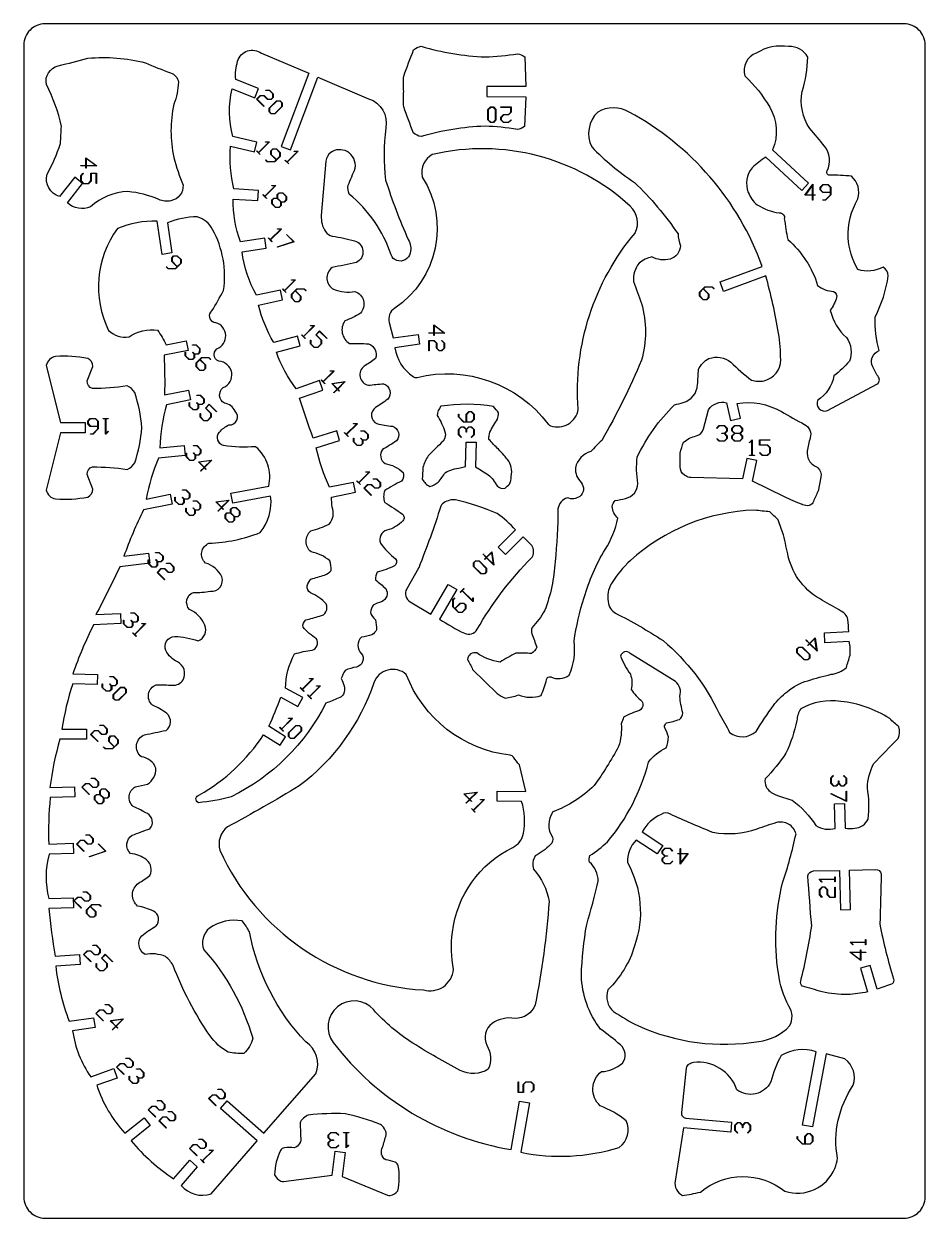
# Model space of a CAD drawing. Extents: x 10 to 880, y 10 to 580.
# Drawn here: x 450 to 880, y 10 to 580 of the extents above; entities that cross this region are included whole.
import ezdxf

# ---------------------------------------------------------------- set-up
doc = ezdxf.new("R2010")
doc.units = 0
doc.layers.add('EXT', color=1, linetype='CONTINUOUS')
doc.layers.add('TEXT', color=105, linetype='CONTINUOUS')

msp = doc.modelspace()

# ---------------------------------------------------------------- linework, layer by layer
at = {"layer": 'EXT'}
for points in [[(450, 20, 0.414214), (460, 10), (870, 10, 0.414214), (880, 20), (880, 570, 0.414214), (870, 580), (460, 580, 0.414214), (450, 570)], [(533.24, 208.27, -0.750341), (533.74, 211.96, 0.116472), (564.36, 240.63), (572.32, 235.7), (574.85, 239.78), (566.82, 244.75, 0.02988), (572.53, 258.67), (580.78, 254.25), (583.04, 258.47), (574.79, 262.9, -0.118292), (579.16, 279.29, -0.049359), (587.57, 281.05, 0.470173), (589.63, 286.49, -0.083984), (583.19, 292.13, -0.290021), (584.5, 295.5, 0.000636), (591.1, 297.31, 0.51112), (594.19, 303.15, 0.132674), (586.68, 308.42, -0.263253), (585.17, 311.85, -0.063394), (586.98, 315.01, -0.008865), (593.49, 316.88, 0.090869), (596.64, 319.05, 0.064108), (596.01, 323.75, 0.126158), (586.99, 327.98, -0.45193), (586.96, 338.06, 0.044715), (595.61, 341.2, 0.287634), (597.06, 349.36, -0.015306), (596.76, 354.11), (608.23, 356.43), (607.27, 361.14), (595.81, 358.81, -0.052709), (589.46, 377.7), (600.65, 381.12), (599.25, 385.71), (588.06, 382.28, -0.013338), (581.53, 401.33), (592.58, 405.17), (591.01, 409.71), (579.95, 405.86, -0.079086), (570.48, 423.31), (581.77, 426.38), (580.51, 431.01), (569.22, 427.94, -0.070296), (561.92, 445.81), (573.41, 448.23), (572.42, 452.92), (560.92, 450.51, -0.091575), (554.08, 471.17), (565.64, 472.98), (564.9, 477.72), (553.34, 475.91, -0.095328), (549.91, 496.41), (561.59, 495.76), (561.86, 500.55), (550.18, 501.21, -0.078504), (548.61, 521.57), (560, 518.87), (561.1, 523.54), (549.72, 526.24, -0.124479), (549.33, 549.02), (560.21, 544.7), (561.98, 549.16), (551.1, 553.48, -0.095518), (551.98, 562.22, -0.521881), (563.38, 565.97), (585.88, 556.41), (572.77, 521.55), (577.26, 519.86), (590.3, 554.53), (614.49, 544.25, -0.386725), (622.65, 530.27, 0.061375), (622.6, 505.45, 0.028779), (633.4, 477.09, -0.191125), (634.34, 470.63, -0.441736), (627.89, 467.06, -0.234332), (625.26, 469.7, 0.141387), (605.18, 498.75, -0.121244), (604.71, 502.95, -0.001418), (608.14, 511.08, 0.305686), (604.18, 519.05, 0.29783), (596.4, 518.56, 0.203399), (594.04, 514.5), (591.9, 488.5, 0.162568), (593.87, 480.83, 0.214151), (597.15, 478.71, -0.027716), (607.73, 476.47, -0.698916), (608.63, 466.17, -0.004908), (597.05, 463.68, 0.542112), (597.72, 453.34, 0.138263), (607.98, 452.29, -0.536497), (610.53, 441.87, -0.054051), (603.16, 438.28, 0.430411), (605.38, 427.42, -0.02666), (614.49, 427.28, -0.407311), (617.82, 420.33, -0.035088), (612.39, 416.67, 0.637693), (614.38, 407.51, -0.015158), (621.63, 408.19, -0.554231), (623.59, 400.88, -0.029657), (617.82, 396.84, 0.586828), (618.4, 389.19, 0.042117), (625.89, 387.94, -0.546439), (627.81, 381.05, -0.039829), (621.04, 376.92, 0.431995), (622.33, 370.2, -0.135077), (630.93, 365.92, -0.242014), (630.17, 361.78, 0.020097), (622.15, 357.27, 0.186257), (622.2, 351.51, -0.022033), (630.57, 346.03, -0.453346), (630.88, 342.85, -0.143369), (623.22, 338.35, 0.466608), (620.19, 332.11, 0.082917), (627.38, 324.72, -0.368978), (626.83, 321.3, -0.043891), (618.62, 318.31, 0.165205), (617.83, 314.59, -0.0171), (622.66, 310.48, -0.468406), (620.67, 304.22, 0.067825), (616.6, 302.55, 0.142869), (615.45, 299.12, 0.182392), (617.7, 295.61, -0.062259), (618.27, 290.85, -0.133122), (616.08, 288.4, -0.034715), (611.02, 287.28, 0.432734), (610.98, 279.52, -0.549133), (608.73, 273.03, 0.054151), (603.27, 271.44, 0.045511), (601.39, 267.49, -0.027699), (602.85, 264, -0.120017), (602.54, 260.02, -0.182742), (599.92, 258.15, -0.011564), (594.07, 255.76, -0.163185), (548.92, 211.15, -0.048885)], [(685.52, 565.72, -0.126039), (688.96, 564.23), (689.56, 550.06), (670.84, 550.1), (670.83, 545.3), (689.55, 545.26), (688.9, 531.1, -0.126039), (685.45, 529.62, 0.032722), (670.01, 531.14, 0.064959), (639.48, 526.18, -0.123915), (635.87, 527.89, -0.006907), (631.23, 540.44, -0.038333), (631.23, 547.78, -0.038333), (631.26, 555.11, -0.006907), (635.95, 567.65, -0.123915), (639.57, 569.34, 0.064959), (670.08, 564.26, 0.032722)], [(833.43, 395.44), (857.02, 408.03, 0.424077), (857.79, 411.37, -0.027231), (855, 416.24, -0.448408), (858.08, 424.04, -0.070173), (856.12, 440.08, 0.083596), (862.41, 459.71, 0.26162), (859.93, 463.9, -0.206094), (847.97, 462.75, -0.114063), (843.21, 477.85, -0.14292), (847.94, 496.43, 0.293963), (844.82, 507.36, 0.023133), (834.5, 507.76, -0.559304), (833.22, 509.82, 0.290957), (831.97, 521.69, 0.012504), (825, 530.04, -0.195643), (821.32, 547.79, 0.075632), (823.98, 564.17, 0.290069), (814.89, 569.15, 0.17966), (799.47, 566.07, 0.394265), (793.95, 555.15, -0.071343), (805.86, 540.26, -0.235808), (807.26, 519.92), (824.38, 503.96), (821.11, 500.45), (803.99, 516.41, 0.039577), (797.46, 511.33, 0.275489), (795.65, 499.53, 0.139203), (799.85, 493.69, 0.108517), (810.4, 489.76, -0.536952), (812.83, 486.99, 0.016334), (814.48, 477.12, -0.137781), (828.73, 455.18, 0.155863), (836.37, 452.26, -0.350384), (837.79, 449.36, -0.077292), (834.76, 443.24, 0.15963), (842.53, 430.32, -0.250807), (843.86, 418.97, -0.048306), (836.52, 412.06, -0.1997), (828.7, 400.29, 0.647001)], [(466.41, 560.01, 0.008717), (480.5, 563.59, -0.085011), (507.98, 561.45, 0.020422), (519.98, 556.64, -0.265481), (523.78, 552.24, -0.073398), (521.58, 541.63, 0.110406), (521.58, 516.2, 0.036333), (525.97, 502.98, -0.368058), (520.18, 495.57, -0.153501), (514.38, 496.17, 0.078246), (499.58, 499.98, 0.173688), (481.84, 492.71, -0.296957), (470.76, 494.6), (478, 503.8), (474.23, 506.77), (466.99, 497.57, -0.396241), (461.05, 508.23, 0.043368), (467.46, 522.86, -0.001311), (467.88, 531.07, 0.065935), (460.74, 551.07, -0.407604)], [(782.21, 456.82), (802.29, 464.22, 0.185485), (738.72, 537.93, 0.270711), (723.78, 537.94, 0.324306), (720.91, 521.27, 0.054103), (741.32, 504.34, -0.0528), (762.1, 479.74, 0.071739), (763.3, 474.13, -0.30627), (758.34, 467.69, -0.178793), (749.62, 468.78, 0.117673), (743.53, 465.75, 0.193686), (740.87, 457.07, 0.001968), (744.65, 446.54, -0.139426), (744.67, 419.48, -0.033167), (725.71, 381.19, 0.016781), (720.49, 375.85, 0.277948), (713.19, 368.1, 0.227072), (715.86, 361.15, -0.416513), (715.25, 354.46, -0.266493), (709.34, 353.82, 0.289104), (704.8, 348.57, -0.02689), (703.43, 323.32, -0.080687), (698.43, 299.92, -0.063828), (692.47, 291.87, 0.165074), (692.4, 288.88, 0.004796), (694.74, 282.48, -0.125487), (692.21, 279.41, 0.055254), (684.65, 279.6, 0.02317), (677.21, 275.43, -0.121532), (666.17, 279.73, 0.490159), (661.66, 276.64, -0.027251), (664.12, 271.92), (675.88, 260.33, 0.06146), (679.65, 258.16, 0.054056), (686, 259.71, 0.175755), (696.76, 259.42, 0.03832), (699.42, 267.06, -0.49425), (701.37, 268.34, 0.28213), (710.14, 269.14, 0.140145), (712.53, 285.41, -0.038622), (717.29, 306.18, -0.064516), (727.36, 329.19, 0.085755), (733.44, 344.04, -0.174306), (730.64, 349.6, -0.121414), (732.09, 352.5, 0.032626), (737.06, 353.49, 0.346962), (742.98, 360.7, -0.073206), (742.65, 373.17, -0.091654), (760.38, 398.12, -0.005723), (764.61, 399.27, 0.318596), (771.46, 407.83, 0.006902), (771.85, 415.06, -0.168242), (776.85, 420.28, -0.263683), (787.27, 418.55, 0.035314), (797.16, 409.98, 0.134783), (803.15, 409.69, 0.352495), (811.1, 419.65, 0.038919), (810.05, 432.42, 0.030037), (803.95, 459.71), (783.87, 452.32)], [(644.88, 517.63, 0.332977), (640.03, 507.04, 0.088352), (640.1, 506.89, -0.40723), (626.92, 444.34, 0.319764), (624.29, 437.42), (626.2, 430.15), (638.1, 431.82), (638.77, 427.07), (627.01, 425.42, 0.208448), (635.71, 411.62, 0.212459), (637.58, 411.28, -0.299421), (700.2, 388.99, 0.145762), (701.28, 388.2, 0.472315), (714.49, 396.08, -0.195608), (741.59, 480.12, 0.057465), (741.65, 480.21, 0.336115), (739.34, 492.95, 0.24798), (645, 517.67, 0.06724)], [(461.97, 157.72, 0.01844), (464.88, 135.05), (476.55, 135.86), (476.88, 131.07), (465.21, 130.27, 0.064889), (471.63, 103.99), (483.24, 105.67), (483.93, 100.92), (473.27, 99.38, 0.118713), (481.89, 77.48), (492.97, 81.39), (494.57, 76.86), (484.76, 73.4, 0.107136), (498.18, 50.59), (507.33, 57.88), (510.32, 54.13), (501.17, 46.83, 0.069991), (521.45, 28.76), (529.13, 37.6), (532.75, 34.45), (525.08, 25.61, 0.312866), (539.33, 21.66), (561.38, 46.92), (543.77, 62.3), (546.92, 65.91), (564.54, 50.54), (589.31, 78.92, 0.353381), (584.55, 94.06, -0.144863), (557.62, 146.67, 0.029131), (554.19, 151.82, 0.197559), (538.56, 148.4, 0.327546), (535.88, 138.01, -0.114148), (559.16, 95.9, -0.163449), (554.88, 88.62, -0.053498), (547.49, 89.16, -0.102828), (538.81, 96.98, -0.060651), (521.22, 130.63, 0.082643), (517.57, 134.92, 0.134984), (507.82, 135.89, -0.466636), (506.21, 144.78, -0.022714), (513.06, 149.49, 0.511089), (511.77, 156.56, 0.070208), (504.27, 158.92, -0.489634), (504.69, 169.85, 0.021208), (510.15, 173.59, 0.348759), (508.54, 180.98, 0.158047), (500.82, 183.99, -0.485894), (501.67, 192.77, -0.001133), (510.13, 195.87, 0.48094), (508.95, 203.05, 0.023364), (502.09, 206.48, -0.49677), (503.16, 215.91, 0.012754), (508.94, 217.19, 0.280141), (513.01, 224.69, 0.294024), (506.04, 230.15, -0.571662), (507.53, 240.65, -0.000841), (517.81, 242.78, 0.503724), (518.13, 250.82, 0.072835), (511.38, 254.79, -0.574131), (513.19, 264.53, -0.023242), (520.9, 264.31, 0.289407), (525.94, 266.99, 0.438211), (523.25, 275.45, -0.175623), (517.78, 280.92, -0.524254), (521.96, 287.66, -0.075775), (533.1, 285.51, 0.424018), (536.31, 293.01, 0.188815), (529.02, 300.51, -0.537682), (530.94, 308.65, 0.051552), (538.97, 309.18, 0.540493), (544.43, 316.14, 0.208321), (536.61, 322.68, -0.552855), (538.31, 332.1, 0.084071), (562.73, 337.23, 0.208742), (567.73, 354.57), (549.68, 351.22), (548.8, 355.94), (566.84, 359.29, 0.28262), (560.56, 378.15, -0.049637), (545.24, 378.7, -0.541614), (543.31, 385.12, -0.123281), (547.81, 388.55, 0.677717), (550.8, 395.19, 0.249242), (545.76, 398.94, -0.55102), (545.11, 406.44, 0.806309), (543.07, 418.97, -0.716674), (543.07, 425.4, 0.716805), (540.59, 437.51, -0.52724), (539.65, 442.98, 0.016683), (545.28, 452.79, 0.16397), (540.04, 481.83, 0.212106), (532.72, 487.89, 0.103286), (518.52, 484.98), (520.64, 470.69), (515.9, 469.98), (513.54, 485.83, 0.107159), (494.61, 482.28, 0.278372), (490.44, 433.68, 0.241808), (500.17, 430.62, -0.189485), (513.8, 433.8, -0.035362), (517.85, 426.89), (527.46, 428.77), (528.38, 424.06), (516.87, 421.81, -0.01655), (517.12, 402.96), (528.6, 405.2), (529.52, 400.49), (518.04, 398.25, 0.05962), (514.86, 377.6), (526.51, 378.75), (526.98, 373.98), (514.28, 372.72, 0.060864), (508.36, 353.21), (519.81, 355.49), (520.75, 350.79), (507.05, 348.05, 0.028547), (497.73, 325.89), (509.39, 327.43), (510.02, 322.67), (495.75, 320.78, -0.01034), (484.4, 298.07), (496.14, 298.52), (496.33, 293.73), (483.29, 293.22, 0.037986), (473.38, 269.74), (485.08, 269.53), (485, 264.73), (473.3, 264.94, 0.043993), (468.15, 243.33), (479.94, 243.33), (479.93, 238.53), (467.22, 238.53, 0.041406), (462.43, 215.48), (474.12, 215.9), (474.3, 211.1), (462.6, 210.68, 0.035398), (461.87, 188.49), (473.57, 188.9), (473.74, 184.1), (462.04, 183.69, 0.127234), (461.83, 162.52), (473.53, 162.84), (473.66, 158.05)], [(502.86, 404.12, 0.139698), (499.29, 407.23, -0.039657), (482.8, 405.96, -0.375194), (480.26, 409.64), (482.92, 416.55, 0.290576), (480.49, 420.35, 0.064157), (465.16, 421.27, 0.315679), (460.66, 417.01), (467.47, 389.67), (479.17, 389.67), (479.17, 384.87), (467.46, 384.87), (460.66, 357.52, 0.315679), (465.16, 353.26, 0.064157), (480.49, 354.18, 0.290576), (482.92, 357.98), (480.26, 364.89, -0.375194), (482.8, 368.57, -0.039657), (499.29, 367.31, 0.139698), (502.86, 370.42, 0.064751), (506.26, 387.27, 0.064751)], [(765.2, 364.67, -0.255097), (763.09, 368.63), (763.15, 375.15, -0.023809), (764.77, 380.38, -0.116158), (770.79, 383.34, 0.281232), (774.28, 386.75), (776.59, 395.84, -0.313421), (785.27, 399.19), (787.18, 390.77), (791.86, 391.83), (790.27, 398.85, -0.176056), (811.42, 394.92, 0.013793), (822.51, 388.8, -0.365226), (825.16, 382.4, 0.043944), (823.75, 376.05, 0.321929), (827.54, 368.98, -0.066977), (828.77, 368.15, -0.268226), (830.26, 363.71), (828.9, 357.02, -0.061751), (828.71, 356.47, 0.008582), (826.41, 351.45, -0.252085), (824.66, 350.09, -0.15618), (821.6, 350.52, 0.025642), (821.38, 350.61, -0.02751), (812.85, 354.24), (797.58, 361.67), (799.69, 371.58), (794.99, 372.58), (792.92, 362.83), (768.26, 363.5, -0.139265), (765.82, 364.26)], [(679.62, 358.37, -0.002106), (681.67, 360.26, 0.147228), (682.46, 364.04, 0.16675), (682.46, 368.3, 0.066633), (681.35, 371.3, 0.013979), (676.49, 376.98, -0.035732), (671.91, 381.7, -0.09247), (672.38, 385.17, -0.042321), (676, 391.32, 0.023706), (676.47, 394.31, 0.035806), (674.11, 397.31, 0.083366), (648.92, 397.47, 0.171409), (647.26, 393.07, -0.077122), (650.81, 385.33, -0.282432), (650.02, 380.91, 0.002772), (642.94, 373.82, 0.085908), (640.42, 368.3, 0.030763), (640.1, 362.63, 0.138739), (643.73, 359.16, 0.059673), (647.66, 361.21, 0.024801), (651.13, 365.94, -0.085584), (658.21, 368.14, -0.028031), (660.73, 368.7), (660.97, 380.42), (665.77, 380.32), (665.53, 368.54, -0.008526), (671.59, 364.83, -0.083998), (675.79, 359.45, 0.229589)], [(655.98, 352.85, 0.059065), (655.43, 352.91, 0.158522), (649.77, 350.99, 0.156272), (648.94, 349.82, -0.018173), (638.38, 320.45, -0.034114), (638.24, 320.17), (632.69, 310.42, 0.407722), (634.35, 304.09), (644.14, 298.22), (652.39, 312.38), (656.54, 309.96), (648.36, 295.93, 0.037347), (660.2, 289.13, 0.393134), (666.28, 291.04, -0.066176), (692.34, 325.25, 0.14735), (692.97, 326.44, 0.09873), (692.97, 329.81, 0.14845), (692.33, 331), (688.15, 335.18), (679.76, 326.79), (676.36, 330.18), (684.64, 338.46, 0.052314), (675.86, 346.27, 0.048485)], [(798.63, 347.9, 0.176705), (739.39, 323.93, 0.070406), (730.31, 312.83, 0.18309), (728.79, 304.26, 0.254483), (732.32, 298.72, -0.027787), (754.99, 285.63, -0.109904), (781.68, 250.87, -0.018969), (786.72, 241.8, 0.367757), (799.32, 242.31, -0.015345), (807.64, 254.66, -0.076831), (814.2, 261.22, -0.110103), (824.03, 266.52, -0.01618), (835.12, 269.55, 0.163402), (842.43, 272.83, -0.001598), (844.2, 278.63, 0.098519), (843.7, 285.18), (832.23, 284.57), (831.98, 289.36), (843.67, 289.98, -0.015654), (843.2, 295.76, 0.245849), (839.68, 299.79, 0.003244), (831.11, 304.83, -0.218673), (814.74, 325.74, 0.002305), (812.48, 336.07, -0.026132), (809.93, 343.28, -0.019558), (805.94, 347.15, -0.014562)], [(734.02, 43.75, 0.363041), (737.37, 56.5, 0.078144), (724.9, 63.65, -0.462836), (725.58, 79.91, 0.161157), (735.6, 83.93, 0.391837), (734.6, 92.75, 0.020604), (725.12, 100.26, -0.158757), (716.01, 125.83, -0.037403), (718.55, 150.07, 0.011531), (724.08, 170.75, 0.204787), (719.93, 179.95, -0.182228), (720.09, 183.02, 0.030092), (728.39, 189.52, 0.112099), (748.02, 227.67, -0.121281), (756.48, 234.45, 0.080765), (757.5, 239.74, 0.046938), (755.66, 244.41, -0.225316), (756.6, 246.4, 0.043152), (762.83, 248.01, 0.245352), (764.39, 251.2, -0.040579), (762.97, 259.03, 0.304783), (760.9, 266.15), (739.32, 279.56, 0.614363), (734.74, 278.23, 0.07339), (739.39, 269.6, -0.13703), (739.76, 262.28, 0.05566), (744.88, 256.68, -0.421751), (743.79, 252.35, 0.039247), (736.14, 249.14, -0.005797), (735.03, 245.95, -0.098146), (733.72, 235.04, -0.031804), (722.1, 216.44, -0.100352), (702.3, 203.84, 0.296285), (702.16, 191.84, -0.322965), (701.17, 188.17, -0.067196), (694, 182.9, 0.235037), (693.16, 176.52, -0.1463), (700.58, 161.15, -0.032891), (693.94, 111.74, -0.316834), (684.33, 105.29, 0.201228), (673.36, 102.87, 0.367765), (670.91, 92.49, -0.242346), (671.56, 81.06, -0.266479), (658.21, 80.51, -0.021116), (635.62, 93.5, -0.070418), (616.78, 109.52, 0.964154), (597.64, 93.75, 0.190538), (682.43, 42.74), (686.49, 65.79), (691.21, 64.96), (687.07, 41.42, 0.125406)], [(543.49, 185.56, 0.27792), (640.64, 118.89, 0.466136), (655.04, 128.72, -0.076614), (654.45, 146.41, -0.254307), (683.24, 186.9, 0.240887), (688.37, 193.74, 0.114497), (687.5, 208.91), (675.8, 209.01), (675.86, 213.81), (689.51, 213.63), (686.43, 226.28, -0.004064), (683.61, 229.97, 0.205105), (682.02, 230.89, -0.278711), (632.44, 269.48, 0.530465), (616.98, 265.53, -0.150127), (581.41, 216.28, -0.013009), (547.08, 196.71, 0.301206)], [(820.66, 253.11, 0.136092), (818.85, 247.46, -0.054125), (813.62, 231.97, -0.052161), (803.72, 219.72, 0.164473), (804.15, 215.88, 0.16385), (808.51, 212.15, 0.015778), (816.52, 209.48, -0.095671), (827.9, 197.33, 0.211625), (837.08, 196), (836.75, 207.7), (841.55, 207.83), (841.88, 196.13, 0.072557), (846.47, 196.05, 0.251942), (852.89, 200.42, 0.070965), (852.46, 215.35, -0.111159), (855.44, 226.79, -0.010427), (867.14, 238.94, 0.177455), (867.46, 244.48, -0.00667), (863.1, 248.42, 0.118258), (839.75, 256.63, 0.162569)], [(818.4, 193.38, 0.427944), (809.02, 198.75, 0.027278), (799.74, 195.6, -0.128004), (778.7, 194.03, -0.006772), (758.45, 202.77, 0.318352), (754.13, 202.67, 0.167469), (745.03, 194.3), (754.79, 187.84), (752.14, 183.84), (742.1, 190.47, 0.194876), (738.02, 179.69, -0.213901), (741.4, 139.95, -0.126496), (728.61, 118.92, 0.304942), (731.32, 108.62, 0.031513), (742.98, 101.86, 0.147468), (800.63, 94.3, 0.173786), (815.34, 101.73, 0.285013), (815.01, 111.19, -0.089991), (809.98, 126.88, -0.095281), (811.98, 169.97, 0.027814)], [(864.35, 121.75, 0.006298), (857.14, 119.35), (853.84, 130.58), (849.23, 129.22), (852.54, 117.99, -0.042819), (842.96, 116.72, -0.054119), (830.84, 118, 0.008172), (821.36, 120.69, -0.249681), (820.64, 123.14, 0.026949), (825.88, 149.46, -0.002418), (824.02, 173.44, -0.353655), (826.69, 175.68), (839.1, 175.9), (839.56, 157.19), (844.36, 157.3), (843.9, 176.02), (856.3, 176.41, -0.353655), (859.08, 174.31, -0.002418), (858.4, 150.27, 0.026949), (864.95, 124.23, -0.249681)], [(836.96, 33.73, 0.054145), (838.17, 38.65, -0.196321), (845.73, 73.39, 0.327929), (841.68, 85.99), (832.79, 88.48), (826.23, 53.52), (821.51, 54.41), (828.08, 89.37, 0.219591), (811.26, 87.57, 0.055442), (806.34, 75.01, -0.468754), (790.19, 71.26, 0.356718), (769.42, 84.24, 0.035437), (767.38, 83.48, 0.265682), (766.02, 81.6), (763.72, 60.34, 0.419773), (765.84, 57.76), (787.66, 55.81), (787.23, 51.03), (764.7, 53.04), (760.67, 27.68, 0.32777), (764.19, 20.86, 0.032861), (772.76, 22.42, -0.356184), (813.12, 22.86, 0.389404)], [(621.09, 53.95, 0.125223), (620.16, 54.63, 0.043475), (603.31, 59.79, 0.043475), (585.7, 59.14, 0.125223), (584.63, 58.72, 0.066417), (582.37, 56.6, 0.1766), (581.85, 55.09, 0.001832), (581.96, 48.96, -0.411124), (578.95, 43.57, 0.043198), (574.34, 43.56, 0.263158), (572.44, 42.25, 0.107513), (569.63, 30.71, 0.19119), (572.56, 27.69, 0.137602), (573.81, 27.51), (597.02, 30.42), (598.55, 42.02), (603.31, 41.39), (601.78, 29.81), (623.5, 21, 0.137602), (624.76, 20.86, 0.19119), (628.37, 23.02, 0.107513), (628.62, 34.89, 0.263158), (627.12, 36.65, 0.043198), (622.67, 37.84, -0.411124), (621.15, 43.83, 0.001832), (622.84, 49.72, 0.1766), (622.72, 51.32, 0.066417)]]:
    msp.add_lwpolyline(points, format="xyb", close=True, dxfattribs=at)
at = {"layer": 'TEXT'}
for points in [[(568.04, 543.96), (566.25, 543.96), (564.53, 545.68), (562.88, 545.68), (561.24, 544.04), (564.62, 540.66), (564.51, 540.55), (561.01, 544.04), (562.81, 545.84), (564.6, 545.84), (566.32, 544.12), (567.97, 544.12), (568.79, 544.94), (568.79, 546.59), (567.11, 548.27), (565.42, 548.26), (565.42, 548.43), (567.18, 548.42), (568.95, 546.66), (568.95, 544.87)], [(569.77, 537.07), (567.98, 537.08), (567.07, 537.98), (567.07, 539.77), (570.56, 543.26), (572.35, 543.26), (573.25, 542.35), (573.25, 540.56)], [(569.69, 537.23), (573.09, 540.63), (573.1, 542.28), (572.28, 543.1), (570.63, 543.1), (567.23, 539.7), (567.23, 538.05), (568.05, 537.23)], [(671.44, 539.07), (672.71, 540.33), (673.99, 540.33), (675.25, 539.07), (675.25, 534.14), (673.99, 532.87), (672.71, 532.87), (671.44, 534.14)], [(671.6, 539.01), (671.6, 534.2), (672.77, 533.03), (673.93, 533.03), (675.09, 534.2), (675.09, 539.01), (673.93, 540.17), (672.77, 540.17)], [(677.53, 535.42), (678.8, 536.69), (681.23, 536.69), (682.4, 537.85), (682.4, 540.17), (677.61, 540.17), (677.61, 540.33), (682.56, 540.33), (682.56, 537.79), (681.29, 536.52), (678.86, 536.52), (677.69, 535.35), (677.69, 534.2), (678.86, 533.03), (681.23, 533.03), (682.42, 534.23), (682.54, 534.11), (681.29, 532.87), (678.8, 532.87), (677.53, 534.14)], [(562.68, 517.61), (560.96, 519.34), (561.07, 519.45), (561.88, 518.64), (566.85, 523.61), (565.32, 523.61), (565.32, 523.78), (567.07, 523.77), (567.15, 523.69), (561.99, 518.53), (562.79, 517.72)], [(569.66, 514.14), (566.15, 514.15), (565.27, 515.03), (565.38, 515.14), (566.22, 514.3), (569.59, 514.3), (570.37, 515.08), (567.82, 517.63), (567.82, 519.42), (568.73, 520.32), (570.52, 520.32), (572.29, 518.56), (572.28, 516.77)], [(570.48, 515.2), (572.12, 516.84), (572.12, 518.49), (570.45, 520.17), (568.8, 520.16), (567.98, 519.35), (567.98, 517.7)], [(576.34, 513.14), (574.62, 514.86), (574.73, 514.97), (575.54, 514.17), (580.51, 519.14), (578.98, 519.13), (578.98, 519.3), (580.73, 519.3), (580.81, 519.22), (575.65, 514.05), (576.46, 513.25)], [(479.55, 511.09), (479.55, 512.23), (477.19, 512.23), (477.19, 512.39), (479.55, 512.39), (479.55, 516.13), (484.74, 512.23), (479.71, 512.23), (479.71, 511.09)], [(479.71, 512.39), (484.25, 512.39), (479.71, 515.8)], [(478.38, 503.7), (477.12, 504.97), (477.12, 507.47), (478.35, 508.72), (478.47, 508.6), (477.28, 507.41), (477.28, 505.04), (478.44, 503.87), (480.82, 503.87), (481.98, 505.04), (481.98, 508.74), (484.58, 508.74), (484.58, 503.79), (484.42, 503.79), (484.42, 508.57), (482.14, 508.57), (482.14, 504.97), (480.88, 503.7)], [(565.72, 496.72), (564, 498.45), (564.11, 498.56), (564.92, 497.75), (569.89, 502.72), (568.36, 502.72), (568.36, 502.89), (570.11, 502.88), (570.19, 502.8), (565.03, 497.64), (565.83, 496.84)], [(827.57, 498.28), (826.43, 498.28), (826.43, 495.92), (826.27, 495.92), (826.27, 498.28), (822.54, 498.28), (826.43, 503.47), (826.43, 498.44), (827.57, 498.44)], [(826.27, 498.44), (826.27, 502.98), (822.86, 498.44)], [(834.96, 498.33), (832.47, 495.85), (831.23, 495.85), (831.23, 496.01), (832.41, 496.01), (834.8, 498.39), (834.8, 499.49), (831.2, 499.49), (829.93, 500.76), (829.93, 502.04), (831.2, 503.31), (833.69, 503.31), (834.96, 502.04)], [(834.8, 499.65), (834.8, 501.98), (833.63, 503.15), (831.26, 503.15), (830.09, 501.98), (830.09, 500.82), (831.26, 499.65)], [(571.84, 492.39), (570.05, 492.39), (568.29, 494.16), (568.28, 495.95), (569.19, 496.85), (570.86, 496.86), (570.87, 498.53), (571.77, 499.43), (573.56, 499.43), (575.33, 497.67), (575.33, 495.88), (574.42, 494.97), (572.75, 494.98), (572.75, 493.29)], [(571.77, 492.55), (572.59, 493.37), (572.58, 495.02), (570.91, 496.69), (569.26, 496.69), (568.44, 495.87), (568.44, 494.23), (570.12, 492.55)], [(574.35, 495.13), (575.17, 495.95), (575.17, 497.6), (573.49, 499.28), (571.84, 499.27), (571.02, 498.46), (571.02, 496.81), (572.7, 495.13)], [(568.37, 475.99), (566.64, 477.71), (566.76, 477.82), (567.56, 477.01), (572.53, 481.99), (571, 481.98), (571, 482.15), (572.76, 482.15), (572.84, 482.07), (567.67, 476.9), (568.48, 476.1)], [(578.9, 476), (571.03, 473.38), (570.98, 473.53), (578.6, 476.07), (575.25, 479.43), (575.37, 479.54)], [(522.35, 463.12), (518.84, 463.12), (517.95, 464), (518.07, 464.12), (518.91, 463.27), (522.28, 463.28), (523.06, 464.06), (520.51, 466.6), (520.51, 468.4), (521.42, 469.3), (523.21, 469.3), (524.97, 467.53), (524.97, 465.74)], [(523.17, 464.17), (524.81, 465.81), (524.81, 467.47), (523.14, 469.14), (521.49, 469.14), (520.67, 468.32), (520.67, 466.67)], [(575.1, 451.74), (573.38, 453.46), (573.49, 453.58), (574.3, 452.77), (579.27, 457.74), (577.74, 457.74), (577.74, 457.9), (579.49, 457.9), (579.57, 457.82), (574.41, 452.66), (575.21, 451.85)], [(581.22, 447.41), (579.43, 447.41), (577.67, 449.18), (577.66, 450.97), (580.29, 453.59), (583.8, 453.59), (584.68, 452.71), (584.57, 452.6), (583.73, 453.44), (580.36, 453.43), (579.58, 452.65), (582.12, 450.11), (582.12, 448.31)], [(581.15, 447.56), (581.96, 448.38), (581.96, 450.03), (579.46, 452.53), (577.82, 450.89), (577.82, 449.25), (579.5, 447.57)], [(775.88, 448.35), (774.09, 448.35), (772.33, 450.12), (772.32, 451.91), (774.95, 454.53), (778.46, 454.53), (779.34, 453.65), (779.23, 453.54), (778.39, 454.38), (775.02, 454.37), (774.24, 453.59), (776.79, 451.05), (776.79, 449.25)], [(775.81, 448.51), (776.63, 449.33), (776.62, 450.97), (774.12, 453.48), (772.48, 451.83), (772.48, 450.19), (774.16, 448.51)], [(584.17, 429.83), (582.45, 431.55), (582.56, 431.66), (583.37, 430.86), (588.34, 435.83), (586.81, 435.83), (586.81, 435.99), (588.56, 435.99), (588.64, 435.91), (583.48, 430.75), (584.28, 429.94)], [(590.29, 425.5), (588.5, 425.5), (586.73, 427.27), (586.72, 429.02), (586.89, 429.02), (586.89, 427.34), (588.57, 425.66), (590.22, 425.66), (591.9, 427.34), (591.89, 428.99), (589.28, 431.6), (591.11, 433.44), (594.61, 429.94), (594.5, 429.83), (591.12, 433.21), (589.51, 431.6), (592.05, 429.06), (592.05, 427.26)], [(645.59, 431.31), (645.59, 432.44), (643.23, 432.44), (643.23, 432.61), (645.59, 432.61), (645.59, 436.34), (650.78, 432.44), (645.75, 432.44), (645.75, 431.31)], [(645.75, 432.61), (650.29, 432.61), (645.75, 436.01)], [(648.07, 423.92), (646.8, 425.18), (646.8, 427.62), (645.64, 428.78), (643.32, 428.78), (643.32, 424), (643.16, 424), (643.16, 428.95), (645.7, 428.95), (646.97, 427.68), (646.97, 425.25), (648.14, 424.08), (649.29, 424.08), (650.46, 425.25), (650.46, 427.62), (649.26, 428.81), (649.38, 428.93), (650.62, 427.68), (650.62, 425.18), (649.35, 423.92)], [(530.54, 419.76), (528.75, 419.76), (526.98, 421.52), (526.97, 423.28), (527.14, 423.28), (527.14, 421.59), (528.81, 419.92), (530.46, 419.91), (531.28, 420.73), (531.28, 422.38), (530.44, 423.22), (530.56, 423.34), (531.4, 422.5), (533.05, 422.5), (533.86, 423.31), (533.87, 424.97), (532.19, 426.65), (530.5, 426.64), (530.5, 426.81), (532.26, 426.8), (534.02, 425.03), (534.02, 423.24), (533.12, 422.34), (531.44, 422.34), (531.44, 420.66)], [(535.7, 414.59), (533.91, 414.59), (532.15, 416.36), (532.15, 418.15), (534.77, 420.77), (538.29, 420.77), (539.17, 419.89), (539.05, 419.78), (538.22, 420.62), (534.84, 420.61), (534.06, 419.83), (536.61, 417.29), (536.61, 415.49)], [(535.63, 414.75), (536.45, 415.56), (536.45, 417.21), (533.94, 419.71), (532.3, 418.07), (532.3, 416.43), (533.98, 414.75)], [(593.53, 408.21), (591.81, 409.93), (591.92, 410.05), (592.73, 409.24), (597.7, 414.21), (596.17, 414.21), (596.17, 414.38), (597.92, 414.37), (598, 414.29), (592.84, 409.13), (593.64, 408.32)], [(600.42, 404.76), (599.61, 405.57), (597.95, 403.9), (597.83, 404.01), (599.5, 405.68), (596.86, 408.32), (603.29, 409.24), (599.73, 405.68), (600.53, 404.88)], [(599.61, 405.79), (602.83, 409.01), (597.2, 408.2)], [(532.48, 395.72), (530.69, 395.72), (528.93, 397.49), (528.92, 399.24), (529.08, 399.24), (529.08, 397.56), (530.76, 395.88), (532.41, 395.88), (533.23, 396.7), (533.22, 398.34), (532.39, 399.18), (532.5, 399.3), (533.34, 398.46), (534.99, 398.46), (535.81, 399.28), (535.81, 400.93), (534.13, 402.61), (532.44, 402.6), (532.44, 402.77), (534.2, 402.76), (535.97, 401), (535.97, 399.2), (535.06, 398.3), (533.38, 398.3), (533.38, 396.62)], [(537.65, 390.55), (535.86, 390.55), (534.09, 392.32), (534.08, 394.07), (534.25, 394.07), (534.25, 392.39), (535.92, 390.71), (537.57, 390.71), (539.26, 392.39), (539.25, 394.04), (536.64, 396.66), (538.47, 398.49), (541.97, 394.99), (541.86, 394.88), (538.48, 398.26), (536.87, 396.65), (539.41, 394.11), (539.41, 392.32)], [(663.53, 394.97), (664.79, 393.7), (664.79, 391.2), (663.53, 389.93), (659.81, 389.93), (657.33, 392.42), (657.33, 393.66), (657.49, 393.66), (657.49, 392.48), (659.88, 390.1), (660.98, 390.1), (660.98, 393.7), (662.25, 394.97)], [(663.47, 394.8), (662.31, 394.8), (661.15, 393.63), (661.15, 390.1), (663.47, 390.1), (664.63, 391.26), (664.63, 393.63)], [(480.43, 390.43), (481.7, 391.69), (484.19, 391.69), (485.46, 390.43), (485.46, 386.71), (482.98, 384.23), (481.73, 384.23), (481.73, 384.39), (482.92, 384.39), (485.3, 386.78), (485.3, 387.88), (481.7, 387.88), (480.43, 389.15)], [(480.59, 390.37), (480.59, 389.21), (481.76, 388.05), (485.3, 388.05), (485.3, 390.37), (484.13, 391.54), (481.76, 391.54)], [(487.82, 391.69), (490.26, 391.69), (490.26, 391.53), (489.12, 391.53), (489.12, 384.5), (490.2, 385.59), (490.32, 385.47), (489.07, 384.23), (488.96, 384.23), (488.96, 391.53), (487.82, 391.53)], [(604.65, 383.09), (602.93, 384.81), (603.04, 384.92), (603.84, 384.12), (608.81, 389.09), (607.28, 389.08), (607.28, 389.25), (609.04, 389.25), (609.12, 389.17), (603.95, 384), (604.76, 383.2)], [(663.53, 387.66), (664.79, 386.39), (664.79, 383.89), (663.56, 382.65), (663.44, 382.77), (664.63, 383.95), (664.63, 386.33), (663.47, 387.5), (662.31, 387.5), (661.14, 386.33), (661.14, 385.14), (660.98, 385.14), (660.98, 386.33), (659.81, 387.5), (658.66, 387.5), (657.49, 386.33), (657.49, 383.95), (658.69, 382.77), (658.57, 382.65), (657.33, 383.89), (657.33, 386.39), (658.6, 387.66), (659.88, 387.66), (661.06, 386.47), (662.25, 387.66)], [(785.58, 382.07), (784.31, 380.8), (781.81, 380.8), (780.57, 382.04), (780.69, 382.16), (781.87, 380.96), (784.25, 380.96), (785.42, 382.13), (785.42, 383.29), (784.25, 384.45), (783.06, 384.45), (783.06, 384.61), (784.25, 384.61), (785.42, 385.78), (785.42, 386.94), (784.25, 388.11), (781.87, 388.11), (780.69, 386.91), (780.57, 387.03), (781.81, 388.26), (784.31, 388.26), (785.58, 387), (785.58, 385.72), (784.39, 384.53), (785.58, 383.35)], [(792.89, 382.07), (791.62, 380.8), (789.12, 380.8), (787.85, 382.07), (787.85, 383.35), (789.04, 384.53), (787.85, 385.72), (787.85, 387), (789.12, 388.26), (791.62, 388.26), (792.89, 387), (792.89, 385.72), (791.7, 384.53), (792.89, 383.35)], [(792.72, 385.78), (792.72, 386.93), (791.55, 388.1), (789.18, 388.1), (788.02, 386.93), (788.02, 385.78), (789.18, 384.61), (791.55, 384.61)], [(610.77, 378.75), (608.98, 378.76), (607.21, 380.52), (607.2, 382.28), (607.37, 382.28), (607.37, 380.59), (609.04, 378.92), (610.69, 378.91), (611.51, 379.73), (611.51, 381.38), (610.67, 382.22), (610.79, 382.33), (611.63, 381.5), (613.28, 381.5), (614.09, 382.31), (614.1, 383.97), (612.42, 385.64), (610.73, 385.64), (610.73, 385.8), (612.49, 385.8), (614.25, 384.03), (614.25, 382.24), (613.35, 381.34), (611.67, 381.34), (611.67, 379.66)], [(792.72, 382.12), (792.72, 383.28), (791.55, 384.45), (789.18, 384.45), (788.02, 383.28), (788.02, 382.12), (789.18, 380.96), (791.55, 380.96)], [(530.94, 371.65), (529.15, 371.66), (527.38, 373.42), (527.37, 375.17), (527.54, 375.17), (527.54, 373.49), (529.21, 371.81), (530.86, 371.81), (531.68, 372.63), (531.68, 374.28), (530.84, 375.12), (530.96, 375.23), (531.8, 374.39), (533.45, 374.39), (534.27, 375.21), (534.27, 376.86), (532.59, 378.54), (530.9, 378.53), (530.9, 378.7), (532.66, 378.7), (534.42, 376.93), (534.42, 375.14), (533.52, 374.23), (531.84, 374.24), (531.84, 372.56)], [(798.66, 374.01), (796.23, 374.01), (796.23, 374.17), (797.37, 374.17), (797.37, 381.2), (796.29, 380.11), (796.17, 380.23), (797.41, 381.47), (797.53, 381.47), (797.53, 374.17), (798.66, 374.17)], [(806.05, 375.27), (804.79, 374.01), (802.29, 374.01), (801.04, 375.24), (801.16, 375.36), (802.35, 374.17), (804.72, 374.17), (805.89, 375.33), (805.89, 377.71), (804.72, 378.87), (801.02, 378.87), (801.02, 381.47), (805.97, 381.47), (805.97, 381.31), (801.19, 381.31), (801.19, 379.04), (804.79, 379.04), (806.05, 377.77)], [(536.87, 367.37), (536.07, 368.17), (534.4, 366.5), (534.29, 366.62), (535.95, 368.29), (533.31, 370.93), (539.74, 371.84), (536.18, 368.28), (536.98, 367.48)], [(536.07, 368.4), (539.28, 371.61), (533.66, 370.81)], [(610.54, 360.09), (608.82, 361.82), (608.93, 361.93), (609.74, 361.12), (614.71, 366.09), (613.18, 366.09), (613.18, 366.26), (614.93, 366.26), (615.01, 366.17), (609.85, 361.01), (610.65, 360.21)], [(619.24, 358.34), (617.45, 358.34), (615.72, 360.07), (614.08, 360.07), (612.44, 358.42), (615.82, 355.04), (615.71, 354.93), (612.21, 358.43), (614.01, 360.22), (615.8, 360.22), (617.52, 358.5), (619.17, 358.5), (619.99, 359.32), (619.99, 360.97), (618.31, 362.65), (616.62, 362.64), (616.62, 362.81), (618.38, 362.81), (620.15, 361.04), (620.14, 359.25)], [(525.64, 350.53), (523.85, 350.53), (522.09, 352.3), (522.08, 354.05), (522.24, 354.05), (522.24, 352.37), (523.92, 350.69), (525.57, 350.68), (526.39, 351.5), (526.38, 353.15), (525.55, 353.99), (525.66, 354.11), (526.5, 353.27), (528.15, 353.27), (528.97, 354.09), (528.97, 355.74), (527.29, 357.42), (525.6, 357.41), (525.6, 357.58), (527.36, 357.57), (529.13, 355.81), (529.13, 354.01), (528.22, 353.11), (526.54, 353.11), (526.54, 351.43)], [(530.81, 345.36), (529.02, 345.36), (527.25, 347.13), (527.24, 348.88), (527.41, 348.88), (527.41, 347.2), (529.08, 345.52), (530.73, 345.52), (531.55, 346.34), (531.55, 347.99), (530.71, 348.82), (530.83, 348.94), (531.67, 348.1), (533.32, 348.1), (534.13, 348.92), (534.14, 350.57), (532.46, 352.25), (530.77, 352.24), (530.77, 352.41), (532.53, 352.4), (534.29, 350.64), (534.29, 348.85), (533.39, 347.94), (531.71, 347.95), (531.71, 346.26)], [(545.15, 348.24), (544.35, 349.04), (542.68, 347.38), (542.57, 347.49), (544.23, 349.16), (541.59, 351.8), (548.02, 352.72), (544.46, 349.16), (545.26, 348.36)], [(544.35, 349.27), (547.56, 352.49), (541.94, 351.68)], [(549.55, 342.19), (547.76, 342.19), (546, 343.96), (545.99, 345.75), (546.9, 346.65), (548.58, 346.66), (548.58, 348.33), (549.48, 349.23), (551.27, 349.23), (553.04, 347.47), (553.04, 345.68), (552.13, 344.77), (550.46, 344.78), (550.46, 343.09)], [(552.06, 344.93), (552.88, 345.75), (552.88, 347.4), (551.2, 349.08), (549.55, 349.07), (548.73, 348.26), (548.73, 346.61), (550.41, 344.93)], [(549.48, 342.35), (550.3, 343.17), (550.29, 344.82), (548.62, 346.49), (546.97, 346.49), (546.15, 345.67), (546.15, 344.03), (547.83, 342.35)], [(512.9, 320.72), (511.11, 320.73), (509.34, 322.49), (509.33, 324.25), (509.5, 324.25), (509.5, 322.56), (511.18, 320.89), (512.83, 320.88), (513.65, 321.7), (513.64, 323.35), (512.81, 324.19), (512.92, 324.3), (513.76, 323.47), (515.41, 323.47), (516.23, 324.28), (516.23, 325.94), (514.55, 327.61), (512.86, 327.61), (512.86, 327.77), (514.62, 327.77), (516.38, 326), (516.38, 324.21), (515.48, 323.31), (513.8, 323.31), (513.8, 321.63)], [(669.77, 324.51), (670.57, 325.31), (668.9, 326.98), (669.02, 327.09), (670.69, 325.43), (673.33, 328.07), (674.24, 321.64), (670.68, 325.2), (669.88, 324.4)], [(670.8, 325.31), (674.01, 322.1), (673.21, 327.72)], [(520.65, 318.14), (518.85, 318.14), (517.13, 319.86), (515.49, 319.86), (513.84, 318.22), (517.23, 314.84), (517.11, 314.72), (513.61, 318.22), (515.41, 320.02), (517.21, 320.02), (518.92, 318.3), (520.58, 318.3), (521.39, 319.12), (521.39, 320.77), (519.72, 322.45), (518.03, 322.44), (518.03, 322.61), (519.79, 322.6), (521.55, 320.84), (521.55, 319.04)], [(664.58, 320.97), (664.58, 322.76), (665.48, 323.66), (667.27, 323.66), (670.76, 320.18), (670.76, 318.39), (669.86, 317.48), (668.06, 317.48)], [(664.73, 321.04), (668.13, 317.64), (669.78, 317.64), (670.6, 318.46), (670.6, 320.11), (667.2, 323.51), (665.55, 323.51), (664.73, 322.69)], [(658.16, 308.72), (659.89, 310.44), (660, 310.33), (659.19, 309.52), (664.16, 304.55), (664.16, 306.08), (664.33, 306.08), (664.32, 304.33), (664.24, 304.25), (659.08, 309.41), (658.28, 308.6)], [(654.69, 301.74), (654.7, 305.25), (655.58, 306.13), (655.69, 306.02), (654.85, 305.18), (654.85, 301.81), (655.63, 301.03), (658.18, 303.57), (659.97, 303.57), (660.87, 302.67), (660.87, 300.88), (659.11, 299.11), (657.32, 299.11)], [(655.75, 300.91), (657.39, 299.27), (659.04, 299.27), (660.72, 300.95), (660.71, 302.6), (659.9, 303.41), (658.25, 303.42)], [(501.11, 291.87), (499.32, 291.88), (497.56, 293.64), (497.55, 295.4), (497.72, 295.4), (497.71, 293.71), (499.39, 292.03), (501.04, 292.03), (501.86, 292.85), (501.86, 294.5), (501.02, 295.34), (501.14, 295.45), (501.97, 294.62), (503.63, 294.62), (504.44, 295.43), (504.44, 297.08), (502.76, 298.76), (501.08, 298.75), (501.08, 298.92), (502.83, 298.92), (504.6, 297.15), (504.6, 295.36), (503.7, 294.45), (502.02, 294.46), (502.02, 292.78)], [(503.61, 287.59), (501.89, 289.31), (502, 289.43), (502.8, 288.62), (507.77, 293.59), (506.24, 293.59), (506.24, 293.76), (508, 293.75), (508.08, 293.67), (502.92, 288.51), (503.72, 287.7)], [(823.99, 283.42), (824.79, 284.22), (823.12, 285.89), (823.24, 286), (824.9, 284.34), (827.54, 286.98), (828.46, 280.55), (824.9, 284.11), (824.1, 283.31)], [(825.01, 284.22), (828.23, 281.01), (827.42, 286.63)], [(818.79, 279.88), (818.8, 281.67), (819.7, 282.57), (821.49, 282.58), (824.98, 279.09), (824.98, 277.3), (824.07, 276.39), (822.28, 276.39)], [(818.95, 279.95), (822.35, 276.55), (824, 276.55), (824.82, 277.37), (824.82, 279.02), (821.42, 282.42), (819.77, 282.42), (818.95, 281.6)], [(490.97, 261.46), (489.18, 261.47), (487.42, 263.23), (487.41, 264.99), (487.58, 264.99), (487.57, 263.3), (489.25, 261.63), (490.9, 261.62), (491.72, 262.44), (491.72, 264.09), (490.88, 264.93), (491, 265.04), (491.83, 264.21), (493.49, 264.21), (494.3, 265.02), (494.3, 266.68), (492.62, 268.35), (490.94, 268.35), (490.94, 268.51), (492.69, 268.51), (494.46, 266.74), (494.46, 264.95), (493.56, 264.05), (491.88, 264.05), (491.88, 262.37)], [(495.28, 257.16), (493.49, 257.16), (492.59, 258.07), (492.58, 259.86), (496.07, 263.34), (497.86, 263.34), (498.76, 262.44), (498.76, 260.64)], [(495.2, 257.32), (498.6, 260.72), (498.61, 262.37), (497.79, 263.18), (496.14, 263.18), (492.74, 259.78), (492.74, 258.13), (493.56, 257.32)], [(583.59, 261.37), (581.87, 263.1), (581.98, 263.21), (582.79, 262.4), (587.76, 267.37), (586.23, 267.37), (586.23, 267.54), (587.98, 267.53), (588.06, 267.45), (582.9, 262.29), (583.7, 261.49)], [(587.04, 257.93), (585.32, 259.65), (585.43, 259.76), (586.23, 258.96), (591.2, 263.93), (589.67, 263.92), (589.67, 264.09), (591.43, 264.09), (591.51, 264.01), (586.34, 258.84), (587.15, 258.04)], [(488.89, 240.82), (487.09, 240.82), (485.37, 242.54), (483.72, 242.54), (482.08, 240.9), (485.46, 237.52), (485.35, 237.41), (481.85, 240.9), (483.65, 242.7), (485.44, 242.7), (487.16, 240.98), (488.82, 240.98), (489.63, 241.8), (489.63, 243.45), (487.96, 245.13), (486.27, 245.12), (486.27, 245.29), (488.03, 245.28), (489.79, 243.52), (489.79, 241.72)], [(573.68, 242.42), (571.96, 244.14), (572.07, 244.26), (572.88, 243.45), (577.85, 248.42), (576.32, 248.42), (576.32, 248.59), (578.07, 248.58), (578.15, 248.5), (572.99, 243.34), (573.79, 242.53)], [(578.94, 238.95), (577.15, 238.95), (576.24, 239.86), (576.24, 241.65), (579.73, 245.13), (581.52, 245.13), (582.42, 244.23), (582.42, 242.44)], [(492.33, 233.93), (488.82, 233.94), (487.94, 234.82), (488.05, 234.93), (488.89, 234.09), (492.26, 234.09), (493.04, 234.87), (490.5, 237.42), (490.5, 239.21), (491.4, 240.12), (493.19, 240.12), (494.96, 238.35), (494.96, 236.56)], [(493.16, 234.99), (494.8, 236.63), (494.8, 238.28), (493.12, 239.96), (491.47, 239.96), (490.65, 239.14), (490.65, 237.49)], [(578.86, 239.11), (582.26, 242.51), (582.27, 244.16), (581.45, 244.98), (579.8, 244.97), (576.4, 241.57), (576.4, 239.93), (577.22, 239.11)], [(484.66, 215.55), (482.87, 215.55), (481.15, 217.27), (479.5, 217.27), (477.86, 215.63), (481.24, 212.24), (481.13, 212.13), (477.63, 215.63), (479.43, 217.43), (481.22, 217.43), (482.94, 215.71), (484.59, 215.71), (485.41, 216.53), (485.41, 218.18), (483.73, 219.86), (482.05, 219.85), (482.05, 220.02), (483.8, 220.01), (485.57, 218.25), (485.57, 216.45)], [(836.24, 216.2), (834.98, 217.47), (834.98, 219.97), (836.21, 221.21), (836.33, 221.1), (835.14, 219.91), (835.14, 217.53), (836.3, 216.37), (837.46, 216.37), (838.63, 217.53), (838.63, 218.72), (838.79, 218.72), (838.79, 217.53), (839.96, 216.37), (841.11, 216.37), (842.28, 217.53), (842.28, 219.91), (841.08, 221.1), (841.2, 221.21), (842.44, 219.97), (842.44, 217.47), (841.17, 216.2), (839.9, 216.2), (838.71, 217.39), (837.52, 216.2)], [(487.25, 207.8), (485.46, 207.8), (483.7, 209.57), (483.69, 211.36), (484.6, 212.26), (486.27, 212.26), (486.27, 213.94), (487.18, 214.84), (488.97, 214.84), (490.74, 213.08), (490.74, 211.28), (489.83, 210.38), (488.15, 210.38), (488.15, 208.7)], [(487.18, 207.96), (487.99, 208.78), (487.99, 210.42), (486.31, 212.1), (484.67, 212.1), (483.85, 211.28), (483.85, 209.64), (485.53, 207.96)], [(489.76, 210.54), (490.58, 211.36), (490.58, 213.01), (488.9, 214.69), (487.25, 214.68), (486.43, 213.87), (486.43, 212.22), (488.11, 210.54)], [(663.5, 208.87), (662.7, 209.67), (661.03, 208), (660.91, 208.12), (662.58, 209.79), (659.94, 212.43), (666.37, 213.34), (662.81, 209.78), (663.61, 208.98)], [(662.69, 209.9), (665.91, 213.11), (660.28, 212.31)], [(842.44, 208.85), (835.02, 212.56), (835.1, 212.7), (842.28, 209.11), (842.28, 213.85), (842.44, 213.85)], [(665.23, 203.7), (663.5, 205.43), (663.62, 205.54), (664.42, 204.73), (669.39, 209.7), (667.86, 209.7), (667.86, 209.87), (669.62, 209.86), (669.7, 209.78), (664.53, 204.62), (665.34, 203.81)], [(482.16, 188.47), (480.37, 188.47), (478.65, 190.19), (477, 190.19), (475.36, 188.55), (478.74, 185.16), (478.63, 185.05), (475.13, 188.55), (476.93, 190.35), (478.72, 190.35), (480.44, 188.63), (482.09, 188.63), (482.91, 189.45), (482.91, 191.1), (481.23, 192.78), (479.54, 192.77), (479.54, 192.94), (481.3, 192.93), (483.07, 191.17), (483.07, 189.37)], [(489.17, 185.07), (481.29, 182.44), (481.25, 182.6), (488.87, 185.14), (485.52, 188.49), (485.63, 188.6)], [(754.59, 185.27), (755.86, 186.53), (758.35, 186.53), (759.6, 185.3), (759.48, 185.18), (758.29, 186.37), (755.92, 186.37), (754.75, 185.21), (754.75, 184.05), (755.92, 182.89), (757.11, 182.89), (757.11, 182.72), (755.92, 182.72), (754.75, 181.55), (754.75, 180.4), (755.92, 179.23), (758.29, 179.23), (759.48, 180.43), (759.6, 180.31), (758.35, 179.07), (755.86, 179.07), (754.59, 180.34), (754.59, 181.62), (755.78, 182.8), (754.59, 183.99)], [(761.98, 184.1), (763.11, 184.1), (763.11, 186.46), (763.28, 186.46), (763.28, 184.1), (767.01, 184.1), (763.11, 178.91), (763.11, 183.94), (761.98, 183.94)], [(763.28, 183.94), (763.28, 179.4), (766.69, 183.94)], [(837.01, 172.88), (837.01, 170.44), (836.85, 170.44), (836.85, 171.58), (829.82, 171.58), (830.91, 170.5), (830.79, 170.39), (829.55, 171.63), (829.55, 171.74), (836.85, 171.74), (836.85, 172.88)], [(480.83, 161.32), (479.04, 161.32), (477.32, 163.04), (475.67, 163.04), (474.03, 161.4), (477.41, 158.02), (477.3, 157.9), (473.8, 161.4), (475.6, 163.2), (477.39, 163.2), (479.11, 161.48), (480.76, 161.48), (481.58, 162.3), (481.58, 163.95), (479.9, 165.63), (478.22, 165.62), (478.22, 165.79), (479.97, 165.78), (481.74, 164.02), (481.74, 162.22)], [(832.1, 168.09), (833.36, 166.82), (833.36, 164.39), (834.53, 163.22), (836.85, 163.22), (836.85, 168.01), (837.01, 168.01), (837.01, 163.06), (834.47, 163.06), (833.2, 164.33), (833.2, 166.76), (832.03, 167.93), (830.88, 167.93), (829.71, 166.76), (829.71, 164.39), (830.91, 163.2), (830.79, 163.08), (829.55, 164.33), (829.55, 166.82), (830.82, 168.09)], [(483.42, 153.57), (481.63, 153.57), (479.87, 155.34), (479.86, 157.13), (482.49, 159.76), (486, 159.75), (486.88, 158.87), (486.77, 158.76), (485.93, 159.6), (482.56, 159.59), (481.78, 158.81), (484.32, 156.27), (484.32, 154.47)], [(483.35, 153.73), (484.16, 154.55), (484.16, 156.2), (481.66, 158.7), (480.02, 157.05), (480.02, 155.41), (481.7, 153.73)], [(851.74, 142.91), (851.74, 140.48), (851.58, 140.48), (851.58, 141.61), (844.55, 141.61), (845.63, 140.54), (845.51, 140.42), (844.27, 141.66), (844.27, 141.77), (851.58, 141.77), (851.58, 142.91)], [(485.44, 135.74), (483.65, 135.73), (481.93, 137.46), (480.28, 137.46), (478.64, 135.81), (482.02, 132.43), (481.91, 132.32), (478.41, 135.82), (480.21, 137.61), (482, 137.62), (483.72, 135.9), (485.37, 135.9), (486.19, 136.71), (486.19, 138.37), (484.51, 140.04), (482.83, 140.04), (482.83, 140.2), (484.58, 140.2), (486.35, 138.43), (486.35, 136.64)], [(849.3, 138.04), (849.3, 136.9), (851.66, 136.9), (851.66, 136.74), (849.3, 136.74), (849.3, 133.01), (844.11, 136.9), (849.15, 136.9), (849.15, 138.04)], [(488.03, 127.99), (486.24, 127.99), (484.48, 129.75), (484.47, 131.51), (484.63, 131.51), (484.63, 129.82), (486.31, 128.15), (487.96, 128.14), (489.64, 129.83), (489.63, 131.47), (487.02, 134.09), (488.85, 135.93), (492.35, 132.43), (492.24, 132.32), (488.86, 135.7), (487.25, 134.09), (489.8, 131.54), (489.8, 129.75)], [(849.15, 136.74), (844.6, 136.74), (849.15, 133.33)], [(491.37, 107.53), (489.58, 107.53), (487.85, 109.25), (486.21, 109.25), (484.56, 107.61), (487.95, 104.22), (487.83, 104.11), (484.34, 107.61), (486.13, 109.41), (487.93, 109.41), (489.65, 107.69), (491.3, 107.69), (492.11, 108.5), (492.11, 110.16), (490.44, 111.83), (488.75, 111.83), (488.75, 111.99), (490.51, 111.99), (492.27, 110.22), (492.27, 108.43)], [(494.72, 100.66), (493.92, 101.46), (492.25, 99.8), (492.14, 99.91), (493.8, 101.58), (491.16, 104.22), (497.59, 105.13), (494.03, 101.58), (494.83, 100.77)], [(493.91, 101.69), (497.13, 104.91), (491.5, 104.1)], [(501.23, 81.94), (499.43, 81.94), (497.71, 83.66), (496.06, 83.66), (494.42, 82.02), (497.8, 78.63), (497.69, 78.52), (494.19, 82.02), (495.99, 83.82), (497.78, 83.82), (499.5, 82.1), (501.16, 82.1), (501.97, 82.92), (501.97, 84.57), (500.29, 86.25), (498.61, 86.24), (498.61, 86.41), (500.36, 86.4), (502.13, 84.64), (502.13, 82.84)], [(503.81, 74.19), (502.02, 74.19), (500.26, 75.96), (500.25, 77.71), (500.41, 77.71), (500.41, 76.03), (502.09, 74.35), (503.74, 74.35), (504.56, 75.17), (504.55, 76.82), (503.72, 77.65), (503.83, 77.77), (504.67, 76.93), (506.32, 76.93), (507.14, 77.75), (507.14, 79.4), (505.46, 81.08), (503.77, 81.07), (503.77, 81.24), (505.53, 81.23), (507.3, 79.47), (507.3, 77.67), (506.39, 76.77), (504.72, 76.77), (504.71, 75.09)], [(691.98, 75.06), (693.25, 73.79), (693.25, 71.29), (692.01, 70.05), (691.89, 70.17), (693.09, 71.35), (693.09, 73.73), (691.92, 74.89), (689.55, 74.89), (688.38, 73.73), (688.38, 70.03), (685.79, 70.03), (685.79, 74.97), (685.94, 74.97), (685.94, 70.19), (688.22, 70.19), (688.22, 73.79), (689.49, 75.06)], [(545.17, 67.01), (543.38, 67.01), (541.66, 68.73), (540.01, 68.73), (538.37, 67.09), (541.75, 63.7), (541.64, 63.59), (538.14, 67.09), (539.94, 68.89), (541.73, 68.89), (543.45, 67.17), (545.1, 67.17), (545.92, 67.98), (545.92, 69.64), (544.24, 71.31), (542.55, 71.31), (542.55, 71.48), (544.31, 71.47), (546.08, 69.7), (546.08, 67.91)], [(516.33, 61.59), (514.53, 61.59), (512.81, 63.32), (511.16, 63.32), (509.52, 61.67), (512.9, 58.29), (512.79, 58.18), (509.29, 61.68), (511.09, 63.47), (512.88, 63.47), (514.6, 61.75), (516.26, 61.75), (517.07, 62.57), (517.07, 64.22), (515.4, 65.9), (513.71, 65.89), (513.71, 66.06), (515.47, 66.06), (517.23, 64.29), (517.23, 62.5)], [(521.49, 56.43), (519.7, 56.43), (517.98, 58.15), (516.33, 58.15), (514.69, 56.51), (518.07, 53.12), (517.96, 53.01), (514.46, 56.51), (516.26, 58.31), (518.05, 58.31), (519.77, 56.59), (521.42, 56.59), (522.24, 57.4), (522.24, 59.06), (520.56, 60.73), (518.87, 60.73), (518.87, 60.9), (520.63, 60.89), (522.4, 59.12), (522.4, 57.33)], [(795.44, 55.6), (796.71, 54.34), (796.71, 51.84), (795.47, 50.59), (795.35, 50.71), (796.55, 51.9), (796.55, 54.27), (795.38, 55.44), (794.22, 55.44), (793.06, 54.27), (793.06, 53.09), (792.9, 53.09), (792.9, 54.27), (791.73, 55.44), (790.57, 55.44), (789.4, 54.27), (789.4, 51.9), (790.6, 50.71), (790.48, 50.59), (789.25, 51.84), (789.25, 54.34), (790.51, 55.6), (791.79, 55.6), (792.98, 54.42), (794.16, 55.6)], [(536.02, 43.21), (534.22, 43.21), (532.5, 44.94), (530.86, 44.94), (529.21, 43.29), (532.6, 39.91), (532.48, 39.8), (528.98, 43.3), (530.78, 45.09), (532.58, 45.09), (534.29, 43.37), (535.95, 43.37), (536.76, 44.19), (536.76, 45.84), (535.09, 47.52), (533.4, 47.51), (533.4, 47.68), (535.16, 47.68), (536.92, 45.91), (536.92, 44.12)], [(595.17, 49.67), (596.44, 50.93), (598.94, 50.93), (600.19, 49.7), (600.07, 49.58), (598.88, 50.78), (596.51, 50.78), (595.34, 49.61), (595.34, 48.45), (596.51, 47.29), (597.69, 47.29), (597.69, 47.12), (596.51, 47.12), (595.34, 45.96), (595.34, 44.8), (596.51, 43.63), (598.88, 43.63), (600.07, 44.83), (600.19, 44.71), (598.94, 43.47), (596.44, 43.47), (595.17, 44.74), (595.17, 46.02), (596.36, 47.2), (595.17, 48.39)], [(602.56, 50.93), (605, 50.93), (605, 50.78), (603.86, 50.78), (603.86, 43.75), (604.94, 44.83), (605.06, 44.71), (603.82, 43.47), (603.7, 43.47), (603.7, 50.78), (602.56, 50.78)], [(825.15, 50.33), (826.41, 49.06), (826.41, 46.57), (825.15, 45.3), (821.43, 45.3), (818.95, 47.79), (818.95, 49.03), (819.11, 49.03), (819.11, 47.85), (821.5, 45.46), (822.6, 45.46), (822.6, 49.06), (823.87, 50.33)], [(825.09, 50.17), (823.93, 50.17), (822.77, 49), (822.77, 45.46), (825.09, 45.46), (826.26, 46.63), (826.26, 49)], [(535.93, 36.35), (534.21, 38.07), (534.32, 38.19), (535.13, 37.38), (540.1, 42.35), (538.57, 42.35), (538.57, 42.52), (540.32, 42.51), (540.4, 42.43), (535.24, 37.27), (536.04, 36.46)]]:
    msp.add_lwpolyline(points, close=True, dxfattribs=at)

doc.saveas('drawing.dxf')
